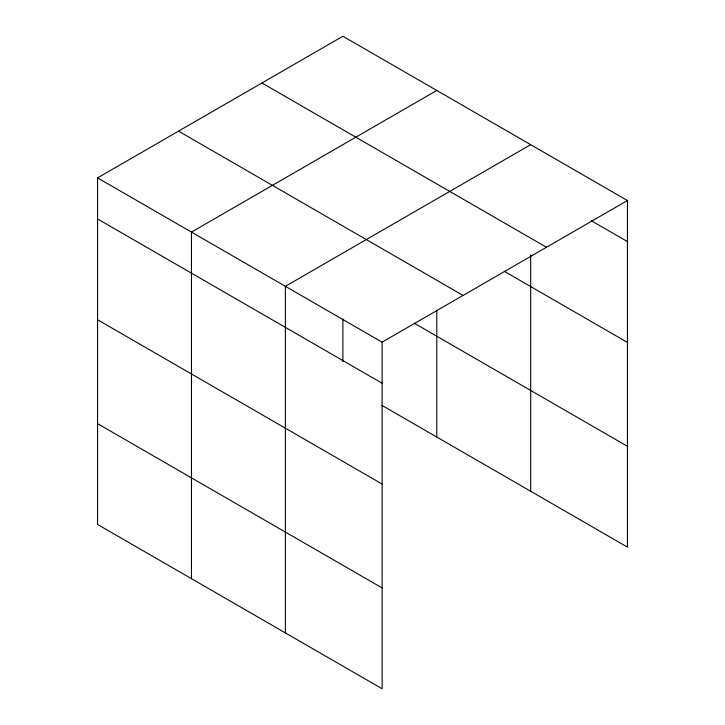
<?xml version="1.0" encoding="UTF-8"?>
<svg xmlns="http://www.w3.org/2000/svg" width="725" height="725" viewBox="0 0 725 725"><rect width="100%" height="100%" fill="white"/><g stroke="black" fill="none" stroke-linecap="round" stroke-linejoin="round"><path stroke-width="1.09" d="M382.111 484.046L382.111 342.164L97.567 177.888L97.567 524.465L382.111 688.75L382.111 484.046L97.567 319.761M530.691 255.191L530.691 491.26M382.012 405.42L627.433 547.112L627.433 200.535L342.889 36.25L97.567 177.888M436.785 90.462L191.463 232.1L191.463 578.677M530.691 144.674L285.369 286.312L285.369 632.898M382.111 342.164L627.433 200.535M591.274 220.717L627.433 241.588M261.933 82.985L546.478 247.27M504.274 271.313L627.433 342.417M178.522 131.143L463.067 295.428M414.292 323.232L627.433 446.292M97.567 218.941L382.111 383.226M97.567 423.645L382.111 587.93M436.785 310.255L436.785 437.048M342.889 318.982L342.889 361.548"/></g></svg>
